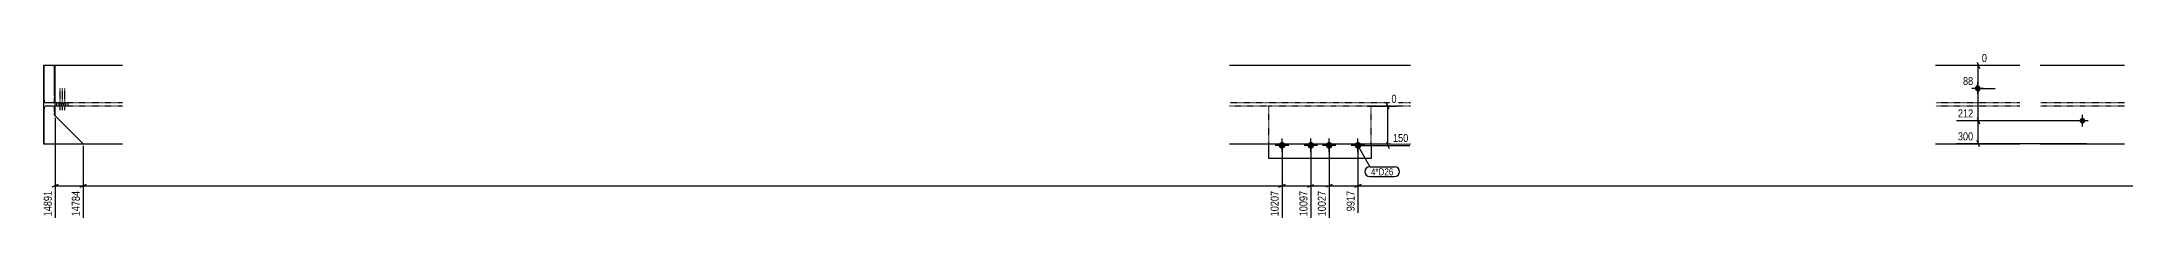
# Model space of a CAD drawing. Header units: millimetres. Extents: x 9 to 68168, y 9 to 4911.
# Drawn here: x 29391 to 37345, y 19 to 654 of the extents above; entities that cross this region are included whole.
import ezdxf

# ---------------------------------------------------------------- set-up
doc = ezdxf.new("R2010")
doc.units = ezdxf.units.MM
doc.linetypes.add('DXK_LINE_DOT2', pattern=[3.9198, 1.9599, -1.9599])
for name, color, linetype in [('MÅLSÆTNING', 7, 'Continuous'), ('STÅL', 7, 'Continuous'), ('TEKST', 7, 'Continuous')]:
    doc.layers.add(name, color=color, linetype=linetype)
doc.styles.add('Arial Narrow', font='ARIALN.TTF', dxfattribs={"height": 0.2})

msp = doc.modelspace()

# ---------------------------------------------------------------- hatches: boundary and pattern name
at = {"layer": 'STÅL', "linetype": 'Continuous'}
for points in [[(36770.3, 515.2, -1), (36792.3, 515.2, -1)], [(37170.3, 391.2, -1), (37192.3, 391.2, -1)], [(34112.7, 296.9, -1), (34138.7, 296.9, -1)], [(34222.7, 296.9, -1), (34248.7, 296.9, -1)], [(34292.7, 296.9, -1), (34318.7, 296.9, -1)], [(34402.7, 296.9, -1), (34428.7, 296.9, -1)]]:
    msp.add_hatch(color=96, dxfattribs=at).paths.add_polyline_path(points)

# ---------------------------------------------------------------- linework, layer by layer
at = {"layer": 'MÅLSÆTNING', "color": 7, "linetype": 'Continuous'}
for p, q in [((36864.8, 603.2), (36758.1, 603.2)), ((36778.9, 615.2), (36788.5, 591.2)), ((36783.7, 515.2), (36783.7, 603.2)), ((36788.5, 503.2), (36778.9, 527.2)), ((36788.5, 503.2), (36778.9, 527.2)), ((36789.3, 515.2), (36847.9, 515.2)), ((36789.3, 515.2), (36809.3, 515.2)), ((29442.2, 402.4), (29442.2, 19.2)), ((34450.3, 446.9), (34563, 446.9)), ((34534.7, 434.9), (34525.1, 458.9)), ((34529.9, 296.9), (34529.9, 446.9)), ((36778.9, 403.2), (36788.5, 379.2)), ((37173.3, 391.2), (36699.9, 391.2)), ((36783.7, 303.2), (36783.7, 391.2)), ((29549.4, 295.2), (29549.4, 19.2)), ((29549.4, 295.2), (29549.4, 19.2)), ((34125.7, 288.9), (34125.7, 19.2)), ((34125.7, 288.9), (34125.7, 19.2)), ((34235.7, 288.9), (34235.7, 19.2)), ((34305.7, 288.9), (34305.7, 19.2)), ((34305.7, 288.9), (34305.7, 19.2)), ((34415.7, 288.9), (34415.7, 38.7)), ((34423.7, 296.9), (34613.7, 296.9)), ((34525.1, 308.9), (34534.7, 284.9)), ((37196.9, 303.2), (36699.9, 303.2)), ((36788.5, 291.2), (36778.9, 315.2)), ((29454.2, 146.8), (29430.2, 137.2)), ((29442.2, 142), (29549.4, 142)), ((29561.4, 146.8), (29537.4, 137.2)), ((29537.4, 137.2), (29561.4, 146.8)), ((29549.4, 142), (34125.7, 142)), ((34137.7, 146.8), (34113.7, 137.2)), ((34113.7, 137.2), (34137.7, 146.8)), ((34223.7, 137.2), (34247.7, 146.8)), ((34235.7, 142), (34305.7, 142)), ((34317.7, 146.8), (34293.7, 137.2)), ((34317.7, 146.8), (34293.7, 137.2)), ((34305.7, 142), (34415.7, 142)), ((34403.7, 137.2), (34427.7, 146.8))]:
    msp.add_line(p, q, dxfattribs=at)
at = {"layer": 'STÅL', "color": 2, "linetype": 'Continuous'}
for p, q in [((29699.4, 603.2), (29398, 603.2)), ((29398, 603.2), (29398, 303.2)), ((29400.8, 486.4), (29400.8, 603.2)), ((29439.4, 486.4), (29439.4, 603.2)), ((29442.2, 410.4), (29442.2, 603.2)), ((34615.7, 603.2), (33925.7, 603.2)), ((36941.8, 603.2), (36620.3, 603.2)), ((37341.8, 603.2), (37020.3, 603.2)), ((29401, 476.1), (29400.8, 486.4)), ((29439.4, 486.4), (29439.2, 476.1)), ((29400.8, 419.9), (29401, 430.3)), ((29400.8, 303.2), (29400.8, 419.9)), ((29401.7, 467.4), (29401, 476.1)), ((29401, 430.3), (29401.7, 439)), ((29402.8, 461.5), (29401.7, 467.4)), ((29401.7, 439), (29402.8, 444.9)), ((29404.1, 459.4), (29402.8, 461.5)), ((29402.8, 444.9), (29404.1, 446.9)), ((29436.1, 459.4), (29404.1, 459.4)), ((29436.1, 446.9), (29404.1, 446.9)), ((29437.4, 461.5), (29436.1, 459.4)), ((29436.1, 446.9), (29437.4, 444.9)), ((29438.5, 467.4), (29437.4, 461.5)), ((29437.4, 444.9), (29438.5, 439)), ((29439.2, 476.1), (29438.5, 467.4)), ((29438.5, 439), (29439.2, 430.3)), ((29439.2, 430.3), (29439.4, 419.9)), ((29439.4, 413.2), (29439.4, 419.9)), ((29439.4, 413.2), (29442.2, 410.4)), ((29549.4, 303.2), (29442.2, 410.4)), ((29398, 303.2), (29699.4, 303.2)), ((33925.7, 303.2), (34615.7, 303.2)), ((34075.7, 246.9), (34075.7, 303.2)), ((34465.7, 246.9), (34075.7, 246.9)), ((34465.7, 303.2), (34465.7, 246.9)), ((36620.3, 303.2), (36941.8, 303.2)), ((37020.3, 303.2), (37341.8, 303.2))]:
    msp.add_line(p, q, dxfattribs=at)
at = {"layer": 'STÅL', "color": 96, "linetype": 'DXK_LINE_DOT2'}
for p, q in [((29461.3, 431.9), (29461.3, 516.9)), ((29470.5, 431.9), (29470.5, 516.9)), ((29479.6, 431.9), (29479.6, 516.9)), ((29448.3, 446.9), (29448.3, 459.4)), ((29457.5, 446.9), (29457.5, 459.4)), ((29466.6, 446.9), (29466.6, 459.4)), ((29474.3, 446.9), (29474.3, 459.4)), ((29483.5, 446.9), (29483.5, 459.4)), ((29492.6, 446.9), (29492.6, 459.4))]:
    msp.add_line(p, q, dxfattribs=at)
at = {"layer": 'STÅL', "color": 96, "linetype": 'Continuous'}
for p, q in [((36803.3, 515.2), (36759.3, 515.2)), ((36781.3, 493.2), (36781.3, 537.2)), ((37181.3, 369.2), (37181.3, 413.2)), ((34125.7, 270.9), (34125.7, 322.9)), ((34235.7, 270.9), (34235.7, 322.9)), ((34305.7, 270.9), (34305.7, 322.9)), ((34415.7, 270.9), (34415.7, 322.9)), ((37203.3, 391.2), (37159.3, 391.2)), ((34151.7, 296.9), (34099.7, 296.9)), ((34261.7, 296.9), (34209.7, 296.9)), ((34331.7, 296.9), (34279.7, 296.9)), ((34441.7, 296.9), (34389.7, 296.9))]:
    msp.add_line(p, q, dxfattribs=at)
at = {"layer": 'STÅL', "color": 7, "linetype": 'DXK_LINE_DOT2'}
for p, q in [((29699.4, 459.4), (29436.1, 459.4)), ((29699.4, 446.9), (29436.1, 446.9)), ((34615.7, 459.4), (33925.7, 459.4)), ((34075.7, 446.9), (33925.7, 446.9)), ((34465.7, 446.9), (34075.7, 446.9)), ((34075.7, 303.2), (34075.7, 446.9)), ((34465.7, 303.2), (34465.7, 446.9)), ((34615.7, 446.9), (34465.7, 446.9)), ((36941.8, 459.4), (36620.3, 459.4)), ((36941.8, 446.9), (36620.3, 446.9)), ((37341.8, 459.4), (37020.3, 459.4)), ((37341.8, 446.9), (37020.3, 446.9))]:
    msp.add_line(p, q, dxfattribs=at)

# ---------------------------------------------------------------- next in the draw order: wipeouts: each hides what was drawn before it
at = {"color": 0, "linetype": 'Continuous'}
for points in [[(36823.2, 609.6), (36823.2, 654.4), (36790.9, 654.4), (36790.9, 609.6)], [(34569.4, 453.3), (34569.4, 498.1), (34537.1, 498.1), (34537.1, 453.3)], [(36770.6, 397.6), (36770.6, 442.4), (36699.3, 442.4), (36699.3, 397.6)], [(34614.2, 303.3), (34614.2, 348.1), (34542.9, 348.1), (34542.9, 303.3)], [(36770.6, 309.6), (36770.6, 354.4), (36699.3, 354.4), (36699.3, 309.6)], [(29435.8, 128.9), (29391, 128.9), (29391, 18.6), (29435.8, 18.6)], [(29543, 128.9), (29498.2, 128.9), (29498.2, 18.6), (29543, 18.6)], [(34299.3, 128.9), (34254.5, 128.9), (34254.5, 18.6), (34299.3, 18.6)], [(34409.3, 128.9), (34364.5, 128.9), (34364.5, 38.1), (34409.3, 38.1)]]:
    msp.add_wipeout(points, dxfattribs=at).dxf.layer = 'MÅLSÆTNING'

# ---------------------------------------------------------------- next in the draw order: linework, layer by layer
at = {"layer": 'MÅLSÆTNING', "color": 7, "linetype": 'Continuous'}
for p, q in [((36783.7, 391.2), (36783.7, 515.2)), ((36778.9, 403.2), (36788.5, 379.2)), ((37173.3, 391.2), (36699.9, 391.2)), ((34235.7, 288.9), (34235.7, 19.2)), ((34415.7, 288.9), (34415.7, 38.7)), ((34125.7, 142), (34235.7, 142)), ((34223.7, 137.2), (34247.7, 146.8)), ((34427.7, 146.8), (34403.7, 137.2)), ((34415.7, 142), (39163.3, 142))]:
    msp.add_line(p, q, dxfattribs=at)

# ---------------------------------------------------------------- next in the draw order: texts
at = {"layer": 'MÅLSÆTNING', "color": 3, "linetype": 'Continuous', "style": 'Arial Narrow'}
for s, height, p in [('0', 30.5, (36797.3, 616)), ('0', 30.5, (34543.5, 459.7)), ('212', 30.54, (36705.7, 404)), ('150', 30.54, (34549.3, 309.7)), ('300', 30.54, (36705.7, 316))]:
    msp.add_text(s, height=height, dxfattribs=at).set_placement(p)
for s, p in [('14891', (29429.4, 25)), ('14784', (29536.6, 25)), ('10027', (34292.9, 25)), ('9917', (34402.9, 44.5))]:
    msp.add_text(s, height=30.54, rotation=90.00021, dxfattribs=at).set_placement(p)

# ---------------------------------------------------------------- next in the draw order: wipeouts: each hides what was drawn before it
at = {"color": 0, "linetype": 'Continuous'}
for points in [[(36770.6, 521.6), (36770.6, 566.4), (36718.8, 566.4), (36718.8, 521.6)], [(34119.3, 128.9), (34074.5, 128.9), (34074.5, 18.6), (34119.3, 18.6)], [(34229.3, 128.9), (34184.5, 128.9), (34184.5, 18.6), (34229.3, 18.6)]]:
    msp.add_wipeout(points, dxfattribs=at).dxf.layer = 'MÅLSÆTNING'
at = {"color": 0}
msp.add_wipeout([(34550.8, 182.2), (34550.8, 210.2), (34465.5, 210.2), (34465.5, 182.2)], dxfattribs=at).dxf.layer = 'TEKST'

# ---------------------------------------------------------------- next in the draw order: texts
at = {"layer": 'MÅLSÆTNING', "color": 3, "linetype": 'Continuous', "style": 'Arial Narrow'}
msp.add_text('88', height=30.54, dxfattribs=at).set_placement((36725.2, 528))
for s, p in [('10207', (34112.9, 25)), ('10097', (34222.9, 25))]:
    msp.add_text(s, height=30.54, rotation=90.00021, dxfattribs=at).set_placement(p)

# ---------------------------------------------------------------- next in the draw order: wipeouts: each hides what was drawn before it
at = {"color": 0}
msp.add_wipeout([(34550.8, 182.2), (34550.8, 210.2), (34465.5, 210.2), (34465.5, 182.2)], dxfattribs=at).dxf.layer = 'TEKST'

# ---------------------------------------------------------------- next in the draw order: linework, layer by layer
at = {"layer": 'TEKST', "color": 7, "linetype": 'Continuous'}
for p, q in [((34415.7, 296.9), (34460.7, 215)), ((34460.7, 215), (34555.6, 215)), ((34460.7, 177.4), (34555.6, 177.4))]:
    msp.add_line(p, q, dxfattribs=at)
for centre, start, end in [((34460.7, 196.2), 90, 270), ((34555.6, 196.2), 270, 90)]:
    msp.add_arc(centre, 18.8, start, end, dxfattribs=at)

# ---------------------------------------------------------------- next in the draw order: texts
at = {"layer": 'TEKST', "color": 3, "style": 'Arial Narrow'}
msp.add_text('4*D26', height=26.72, dxfattribs=at).set_placement((34465.5, 182.2))

doc.saveas('drawing.dxf')
